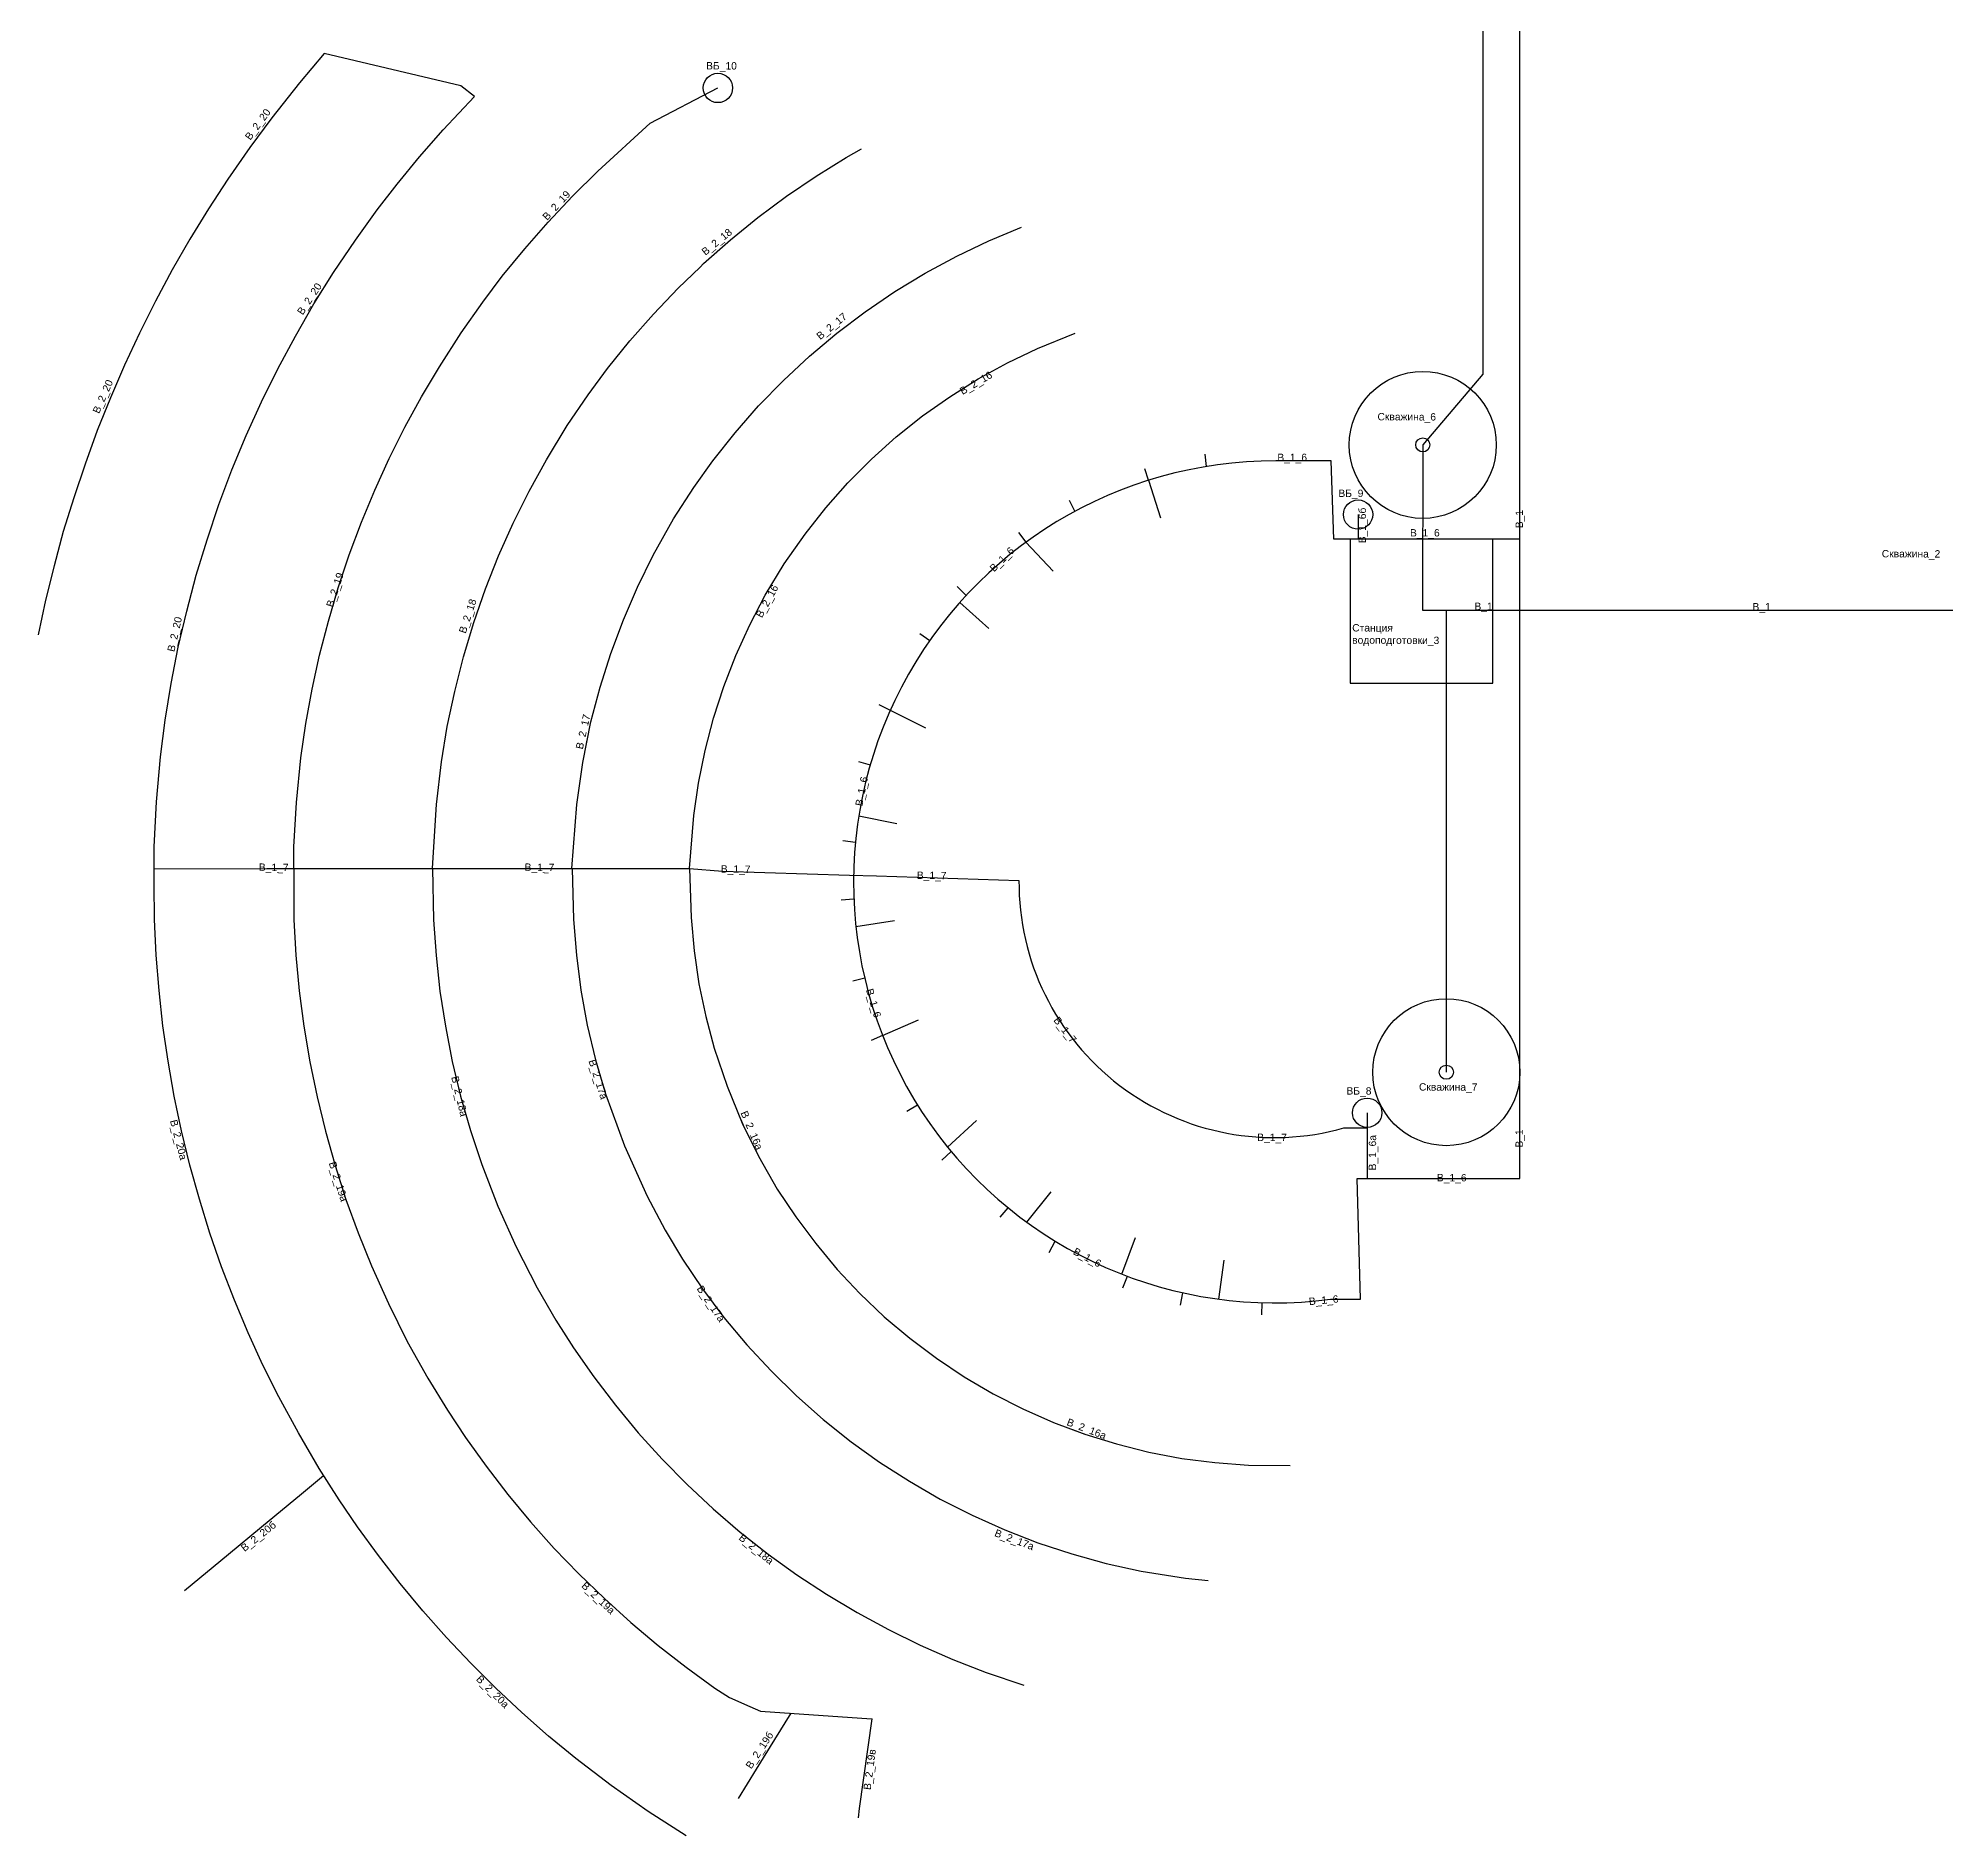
# Model space of a CAD drawing. Header units: millimetres. Extents: x 2242870 to 2245448, y 377619 to 381319.
# Drawn here: x 2242870 to 2244167, y 377619 to 378842 of the extents above; entities that cross this region are included whole.
import ezdxf

# ---------------------------------------------------------------- set-up
doc = ezdxf.new("R2010")
doc.units = ezdxf.units.MM
for name, color, linetype, lineweight in [('водопровод высокий', 5, 'Continuous', 25), ('водопровод_1_уровень', 212, 'Continuous', 25), ('водопровод_низкий', 161, 'Continuous', 25), ('водопроводная_башня', 5, 'Continuous', 25), ('подписи_водопровод', 5, 'Continuous', 25), ('станция_насосная_1_уровень', 212, 'Continuous', 25)]:
    doc.layers.add(name, color=color, linetype=linetype, lineweight=lineweight)
doc.styles.get("Standard").update_dxf_attribs({"font": 'arial.ttf'})

msp = doc.modelspace()

# ---------------------------------------------------------------- linework, layer by layer
at = {"layer": 'водопровод высокий'}
for points in [[(2243877.7, 378066.5), (2243877.7, 378453.1), (2243877.7, 378501.5), (2243877.7, 379946.7), (2243877.7, 379969.4), (2243863.9, 380113), (2243805.8, 380605.2), (2243809.5, 380617.2), (2243984.7, 380633.1), (2243984.7, 380829.4)], [(2243877.7, 378453.1), (2244216.5, 378453.1), (2244216.5, 378595.8)], [(2243767.7, 378518.2), (2243767.7, 378501.5)], [(2243827.7, 378453.1), (2243877.7, 378453.1)], [(2243773.9, 378111.3), (2243773.9, 378066.5)]]:
    msp.add_lwpolyline(points, dxfattribs=at)
for points in [[(2243877.7, 378501.5), (2243751.1, 378501.5), (2243749.5, 378554.7), (2243711.7, 378554.7, 1.070125), (2243749, 377984.5), (2243769.3, 377984.5), (2243767.1, 378066.5), (2243877.7, 378066.5)], [(2242949, 378277.3), (2243025.6, 378277.4), (2243045.2, 378277.4), (2243122.6, 378277.4), (2243140.2, 378277.4), (2243217.2, 378277.4), (2243235.1, 378277.4), (2243313.1, 378277.5), (2243335.6, 378275.6), (2243421.9, 378272.9), (2243440.3, 378272.4), (2243537.1, 378269.4, 0.500083), (2243758.1, 378101), (2243773.9, 378101)]]:
    msp.add_lwpolyline(points, format="xyb", dxfattribs=at)
at = {"layer": 'водопровод_1_уровень'}
for points in [[(2243816.3, 379195.8), (2243852.6, 379155.4), (2243852.6, 378613.8), (2243811.7, 378565.6)], [(2243811.7, 378565.6), (2243811.6, 378453.1)], [(2243811.6, 378453.1), (2243827.7, 378453.1), (2243827.7, 378138.9)]]:
    msp.add_lwpolyline(points, dxfattribs=at)
at = {"layer": 'водопровод_низкий'}
for points in [[(2242949, 378277.3), (2242949, 378292.1), (2242950.6, 378322.7), (2242953.3, 378353.4), (2242956.5, 378378.4), (2242960.6, 378403.3), (2242965.5, 378428), (2242971.2, 378452.6), (2242977.7, 378477), (2242985, 378501.1), (2242993.1, 378525), (2243001.9, 378548.6), (2243011.6, 378571.9), (2243022, 378594.8), (2243033.2, 378617.4), (2243045.1, 378639.6), (2243057.7, 378661.5), (2243071.1, 378682.8), (2243085.9, 378704.9), (2243100.7, 378725.4), (2243114.3, 378742.9), (2243129.6, 378761.6), (2243145.5, 378779.8), (2243166.9, 378802.6), (2243157.6, 378809.8), (2243064.7, 378831.8), (2243047.9, 378811.9), (2243029.1, 378788.1), (2243014.1, 378767.8), (2242999.1, 378746.3), (2242986, 378726.1), (2242973.4, 378705.5), (2242961.4, 378684.6), (2242949.9, 378663.3), (2242939.1, 378641.7), (2242928.9, 378619.8), (2242919.3, 378597.7), (2242910.4, 378575.3), (2242902.1, 378552.6), (2242894.4, 378529.7), (2242887.3, 378506.6), (2242881, 378483.3), (2242875.2, 378459.9), (2242870.2, 378436.3)], [(2243044.1, 378277.4), (2243044.1, 378292.1), (2243045.8, 378322.4), (2243048.9, 378352.7), (2243052.3, 378376.2), (2243056.6, 378399.5), (2243061.6, 378422.6), (2243067.5, 378445.6), (2243074.2, 378468.3), (2243081.7, 378490.8), (2243090, 378513), (2243099.1, 378534.8), (2243108.9, 378556.4), (2243119.5, 378577.6), (2243130.9, 378598.4), (2243143, 378618.8), (2243157.9, 378641.9), (2243172.5, 378662.6), (2243185.8, 378680.3), (2243201.1, 378699), (2243217, 378717.2), (2243233.6, 378734.8), (2243250.8, 378751.8), (2243286.3, 378784.4), (2243332.4, 378808.4)], [(2243138.3, 378277.4), (2243139.2, 378292.1), (2243141.1, 378321.1), (2243144.4, 378350.1), (2243148.4, 378374.1), (2243153.4, 378397.8), (2243159.4, 378421.4), (2243166.4, 378444.7), (2243174.4, 378467.6), (2243183.3, 378490.2), (2243193.2, 378512.4), (2243204, 378534.2), (2243215.8, 378555.4), (2243230, 378578.7), (2243244.2, 378599.7), (2243257.4, 378617.6), (2243272.6, 378636.4), (2243288.6, 378654.6), (2243305.3, 378672.2), (2243320.3, 378686.6), (2243322.7, 378689), (2243340.9, 378705), (2243359.6, 378720.3), (2243379.1, 378734.7), (2243399.1, 378748.3), (2243419.7, 378761.1), (2243430.1, 378766.9)], [(2243233, 378277.4), (2243236.5, 378320.9), (2243240.5, 378349.5), (2243246.1, 378377.2), (2243252.3, 378400.7), (2243259.6, 378423.8), (2243268.1, 378446.5), (2243277.7, 378468.8), (2243288.4, 378490.5), (2243302.3, 378515.2), (2243316.1, 378536.7), (2243329, 378554.8), (2243344.1, 378573.8), (2243360.1, 378592.1), (2243377, 378609.5), (2243394.7, 378626), (2243413.3, 378641.6), (2243432.6, 378656.2), (2243452.7, 378669.9), (2243473.4, 378682.5), (2243494.8, 378694), (2243516.7, 378704.4), (2243538.9, 378713.7)], [(2243313.1, 378277.5), (2243316.1, 378313.5), (2243319.2, 378335.4), (2243323.7, 378357.7), (2243329.4, 378379.7), (2243336.4, 378401.3), (2243344.6, 378422.4), (2243354, 378443.1), (2243364.5, 378463.3), (2243377.5, 378484.7), (2243391.7, 378504.9), (2243405.8, 378522.8), (2243420.8, 378539.8), (2243436.8, 378555.9), (2243453.7, 378571.1), (2243471.5, 378585.3), (2243490, 378598.4), (2243509.3, 378610.5), (2243529.2, 378621.4), (2243549.6, 378631.2), (2243575.3, 378641.6)], [(2243664.6, 378550.9), (2243663.8, 378559.3)], [(2243625.1, 378541.5), (2243622.6, 378549.4)], [(2243625.1, 378541.5), (2243633.3, 378516.1)], [(2243571.2, 378528.1), (2243575, 378520.4)], [(2243536.8, 378506), (2243541.8, 378499.4)], [(2243541.8, 378499.4), (2243560.3, 378479.8)], [(2243495.1, 378469.3), (2243501.1, 378463.2)], [(2243496.8, 378458.5), (2243516.7, 378440.6)], [(2243469.6, 378437.3), (2243476.4, 378432.6)], [(2243441.9, 378389.1), (2243449.6, 378385.2)], [(2243449.6, 378385.2), (2243473.5, 378373.2)], [(2243427.9, 378350.2), (2243435.9, 378348)], [(2243428.2, 378313.3), (2243454.1, 378308.1)], [(2243417.4, 378296.5), (2243425.9, 378295.3)], [(2243310.7, 377619.4), (2243285, 377636), (2243259.9, 377653.6), (2243235.9, 377672), (2243217.3, 377687.3), (2243199.1, 377703.3), (2243181.5, 377719.8), (2243164.4, 377736.8), (2243147.8, 377754.4), (2243131.8, 377772.5), (2243116.4, 377791.1), (2243101.6, 377810.2), (2243087.3, 377829.7), (2243074.9, 377848), (2243061.2, 377869.4), (2243047.1, 377893.5), (2243033.8, 377918), (2243023, 377939.6), (2243012.9, 377961.6), (2243003.6, 377983.9), (2242994.9, 378006.4), (2242987, 378029.3), (2242979.9, 378052.5), (2242973.3, 378075.6), (2242967.6, 378099.1), (2242962.7, 378122.7), (2242958.5, 378146.5), (2242955, 378170.4), (2242952.4, 378194.5), (2242950.5, 378218.5), (2242949.3, 378242.7), (2242949, 378266.8), (2242949, 378277.3)], [(2243044.1, 378277.4), (2243044.1, 378242.6), (2243045.4, 378218.4), (2243047.7, 378194.3), (2243050.8, 378170.3), (2243054.9, 378145.9), (2243059.8, 378122.2), (2243065.5, 378098.7), (2243072.1, 378075.4), (2243079.5, 378052.4), (2243087.7, 378029.6), (2243096.8, 378007.2), (2243108.3, 377981.5), (2243121.2, 377955.8), (2243135.2, 377930.7), (2243148.5, 377909), (2243160.8, 377890.5), (2243174.8, 377870.9), (2243189.6, 377851.7), (2243205, 377833.1), (2243221.1, 377815), (2243237.9, 377797.6), (2243255.2, 377780.8), (2243273.2, 377764.6), (2243291.7, 377749), (2243310.8, 377734.2), (2243330.4, 377720), (2243340.2, 377713.5), (2243354.2, 377707.5), (2243361.4, 377704.3), (2243436.8, 377699), (2243437.3, 377699.1)], [(2243138.3, 378277.4), (2243139.1, 378242.5), (2243140.8, 378218.3), (2243143.4, 378194.1), (2243147.1, 378170.1), (2243151.7, 378146.2), (2243157.4, 378122.6), (2243164.1, 378099.3), (2243171.8, 378076.2), (2243182.7, 378047.8), (2243195.2, 378020.1), (2243209.5, 377992.3), (2243222.3, 377970.2), (2243234.3, 377951.4), (2243248.1, 377931.6), (2243262.8, 377912.3), (2243278.2, 377893.7), (2243294.4, 377875.7), (2243311.4, 377858.4), (2243329.1, 377841.9), (2243347.5, 377826.1), (2243366.5, 377811.1), (2243386, 377797.1), (2243406.2, 377783.8), (2243427, 377771.3), (2243448.3, 377759.7), (2243470, 377749.1), (2243492.2, 377739.4), (2243514.8, 377730.6), (2243540.5, 377721.9)], [(2243233.4, 378277.5), (2243234.2, 378242.7), (2243236.2, 378218.6), (2243239.3, 378194.6), (2243243.6, 378170.8), (2243249.1, 378147.3), (2243255.9, 378124.1), (2243268.8, 378088.7), (2243284.2, 378054.5), (2243296.5, 378031.4), (2243308.4, 378011.7), (2243322, 377991.5), (2243336.5, 377972.1), (2243352.1, 377953.5), (2243368.5, 377935.7), (2243385.9, 377918.7), (2243404, 377902.7), (2243423, 377887.5), (2243442.2, 377873.7), (2243462.6, 377860.6), (2243483.6, 377848.5), (2243505.3, 377837.5), (2243527.4, 377827.6), (2243550, 377818.8), (2243573.1, 377811.3), (2243596.5, 377804.8), (2243620.2, 377799.6), (2243650.3, 377794.8), (2243665.7, 377793.2)], [(2243313.1, 378277.5), (2243314.2, 378244.1), (2243316.2, 378221.5), (2243319.5, 378199.1), (2243324.2, 378176.7), (2243329.9, 378155.2), (2243338.6, 378129.3), (2243348.9, 378104.3), (2243359.9, 378081.8), (2243372.8, 378059.4), (2243385.3, 378040.5), (2243398.9, 378022.3), (2243413.5, 378004.8), (2243429, 377988.3), (2243445.5, 377972.6), (2243462.8, 377958), (2243481, 377944.3), (2243499.9, 377931.7), (2243519.5, 377920.2), (2243539.7, 377909.9), (2243560.5, 377900.7), (2243581.8, 377892.7), (2243603.5, 377886), (2243625.5, 377880.5), (2243647.8, 377876.2), (2243670.4, 377873.3), (2243693.2, 377871.7), (2243721.6, 377871.4)], [(2243416.3, 378256.2), (2243424.8, 378256.9)], [(2243426.2, 378238.1), (2243452.4, 378242.1)], [(2243424.1, 378201.1), (2243432.2, 378203)], [(2243444.3, 378163.9), (2243468.9, 378174.6)], [(2243444.3, 378163.9), (2243436.5, 378160.5)], [(2243460.9, 378112.4), (2243468, 378116.8)], [(2243488.5, 378088), (2243508.3, 378106.1)], [(2243484.7, 378079.1), (2243491, 378084.9)], [(2243542.4, 378036.8), (2243558.9, 378057.5)], [(2243524.4, 378040.2), (2243529.7, 378046.6)], [(2243557.7, 378016.3), (2243561.8, 378023.9)], [(2243607.1, 378001.5), (2243616.3, 378026.5)], [(2243672.9, 377984.5), (2243676.6, 378011)], [(2243607.8, 377992.3), (2243610.8, 378000.1)], [(2243647, 377980.4), (2243648.5, 377988.9)], [(2243702.2, 377973.8), (2243702.5, 377982.1)], [(2242969.7, 377786.4), (2242999.6, 377811.1), (2243022, 377829.6), (2243049.2, 377852.1), (2243064.3, 377864.6)], [(2243346.4, 377644.8), (2243358.7, 377664.9), (2243371.1, 377685), (2243382.2, 377702.9)], [(2243428, 377631.6), (2243428.6, 377638), (2243437.3, 377699.1)]]:
    msp.add_lwpolyline(points, dxfattribs=at)
at = {"layer": 'водопроводная_башня'}
for centre in [(2243332.4, 378808.4), (2243767.7, 378518.2), (2243773.9, 378111.3)]:
    msp.add_circle(centre, 10, dxfattribs=at)
at = {"layer": 'станция_насосная_1_уровень'}
msp.add_lwpolyline([(2243859.3, 378501.5), (2243762.4, 378501.5), (2243762.4, 378403.6), (2243859.3, 378403.6)], close=True, dxfattribs=at)
for centre, radius in [((2243811.7, 378565.6), 50), ((2243811.7, 378565.6), 4.82), ((2243827.7, 378138.9), 50), ((2243827.7, 378138.9), 4.82)]:
    msp.add_circle(centre, radius, dxfattribs=at)

# ---------------------------------------------------------------- texts
at = {"layer": 'подписи_водопровод', "char_height": 5, "attachment_point": 1}
for s, heights, insert, rotation in [('ВБ_10', [0], (2243324.4, 378826), 359.8091), ('В_2_20', [0], (2243010.4, 378775.4), 53.9117), ('В_2_19', [0], (2243212.6, 378721.3), 47.7135), ('В_2_18', [0], (2243320.7, 378698.1), 39.0706), ('В_2_20', [0], (2243045.9, 378656.3), 56.4318), ('В_2_17', [0], (2243398.8, 378640.7), 39.0706), ('В_2_20', [0], (2242907, 378588.5), 66.1599), ('В_2_16', [0], (2243496.2, 378603.8), 30.4608), ('Скважина_6', [0], (2243780.9, 378587.3), 359.8091), ('ВБ_9', [0], (2243754.3, 378535.2), 359.8091), ('В_1_6б', [0], (2243768, 378498.7), 89.8103), ('В_1', [0], (2243874.8, 378508.9), 90), ('В_1_6', [0], (2243516.6, 378482.4), 44.9919), ('Скважина_2', [0], (2244123.8, 378494.1), 359.8091), ('В_2_19', [0], (2243065.9, 378456.3), 72.192), ('В_2_16', [0], (2243357.9, 378449.9), 61.6222), ('В_2_18', [0], (2243156.1, 378438.5), 71.8288), ('В_2_20', [0], (2242957.9, 378425.6), 77.3371), ('Станция водоподготовки_3', [0], (2243763.7, 378443.7), 359.8091), ('В_2_17', [0], (2243235.6, 378359.3), 77.3932), ('В_1_6', [0], (2243425.7, 378320.5), 79.0887), ('В_1_7', [0], (2243020.3, 378280.9), 359.2472), ('В_1_7', [0], (2243201, 378280.9), 359.2472), ('В_1_7', [0], (2243334.4, 378279.7), 359.2472), ('В_1_7', [0], (2243467.7, 378275.4), 359.2472), ('В_1_6', [0], (2243437.8, 378196.3), 286.5818), ('В_1_7', [0], (2243564.2, 378177.2), 308.1555), ('В_2_17а', [0], (2243249.1, 378148.1), 287.64), ('В_2_18а', [0], (2243155.9, 378136.7), 283.2242), ('ВБ_8', [0], (2243759.8, 378128.7), 359.8091), ('Скважина_7', [0], (2243809.1, 378131.4), 359.8091), ('В_2_20а', [0], (2242964.6, 378107.1), 284.5351), ('В_2_16а', [6.41], (2243352.3, 378113.2), 292.8887), ('В_1_7', [0], (2243699.1, 378097.1), 359.8103), ('В_1_6а', [0], (2243774.9, 378072.1), 89.8103), ('В_1', [0], (2243874.7, 378087.6), 90), ('В_2_19а', [0], (2243072.5, 378078.6), 287.3993), ('В_1_6', [0], (2243821.3, 378069.7), 359.8103), ('В_1_6', [0], (2243575.8, 378019.8), 332.3964), ('В_2_17а', [0], (2243321.9, 377994.4), 304.208), ('В_1_6', [0], (2243734, 377985.4), 5.2549), ('В_2_16а', [0], (2243570.9, 377903.6), 339.3317), ('В_2_20б', [0], (2243007.4, 377816.4), 38.436), ('В_2_18а', [0], (2243349.3, 377825.3), 320.5392), ('В_2_17а', [0], (2243521.8, 377828.2), 339.3317), ('В_2_19а', [0], (2243242.6, 377792.7), 316.6225), ('В_2_20а', [0], (2243171.1, 377729.2), 315.0469), ('В_2_19б', [0], (2243350.9, 377667.3), 56.8017), ('В_2_19в', [0], (2243431.3, 377651.1), 82.6141)]:
    msp.add_mtext_dynamic_manual_height_columns(s, width=14.204, gutter_width=12.5, heights=heights, dxfattribs=dict(at, insert=insert, rotation=rotation))
for s, insert in [('В_1_6', (2243712.8, 378559.6)), ('В_1_6', (2243803, 378508.3)), ('В_1', (2243846.8, 378458.3)), ('В_1', (2244035.9, 378458))]:
    msp.add_mtext_dynamic_manual_height_columns(s, width=14.204, gutter_width=12.5, heights=[0], dxfattribs=dict(at, insert=insert))

doc.saveas('drawing.dxf')
